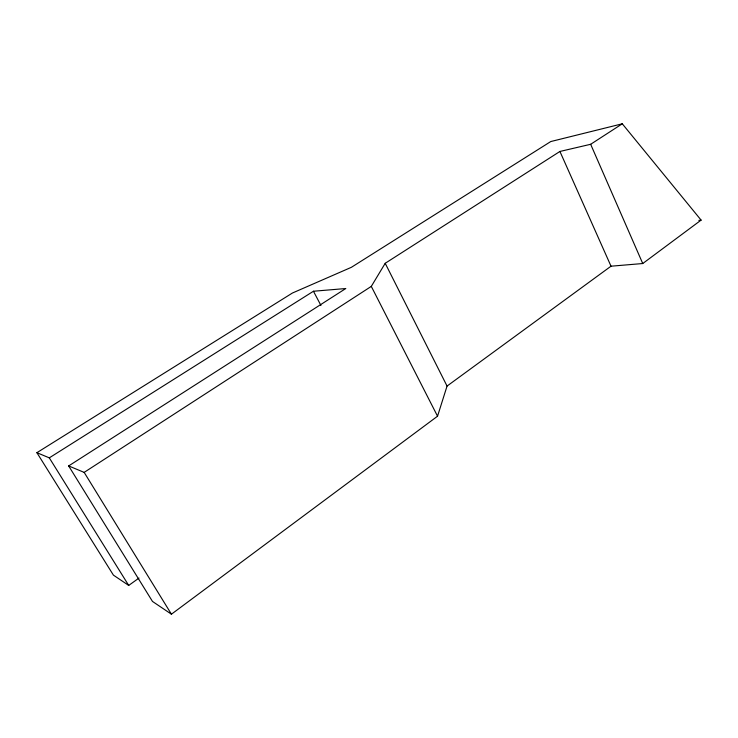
<?xml version="1.0" encoding="UTF-8"?>
<svg xmlns="http://www.w3.org/2000/svg" width="738" height="738" viewBox="0 0 738 738"><rect width="100%" height="100%" fill="white"/><g stroke="black" fill="none" stroke-linecap="round" stroke-linejoin="round"><path stroke-width="1.11" d="M36.9 452.689L49.298 457.855L313.456 291.242L345.79 288.53L68.662 465.927L152.48 601.433L171.428 614.2L437.542 416.204L447.053 386.075L611.018 266.197L642.743 263.531L701.1 220.108L622.291 123.799L550.769 141.548L351.38 267.313L292.46 293.004L36.9 452.689L113.421 575.133L128.707 585.428L138.984 578.075M68.662 465.927L84.16 472.385L371.297 286.39L385.208 263.291L559.921 151.456L590.658 144.288L622.291 123.799M698.84 220.394L701.1 220.108M49.298 457.855L128.707 585.428M84.16 472.385L171.428 614.2M313.456 291.242L320.929 305.449M371.297 286.39L437.542 416.204M385.208 263.291L447.053 386.075M559.921 151.456L611.018 266.197M590.658 144.288L642.743 263.531"/></g></svg>
